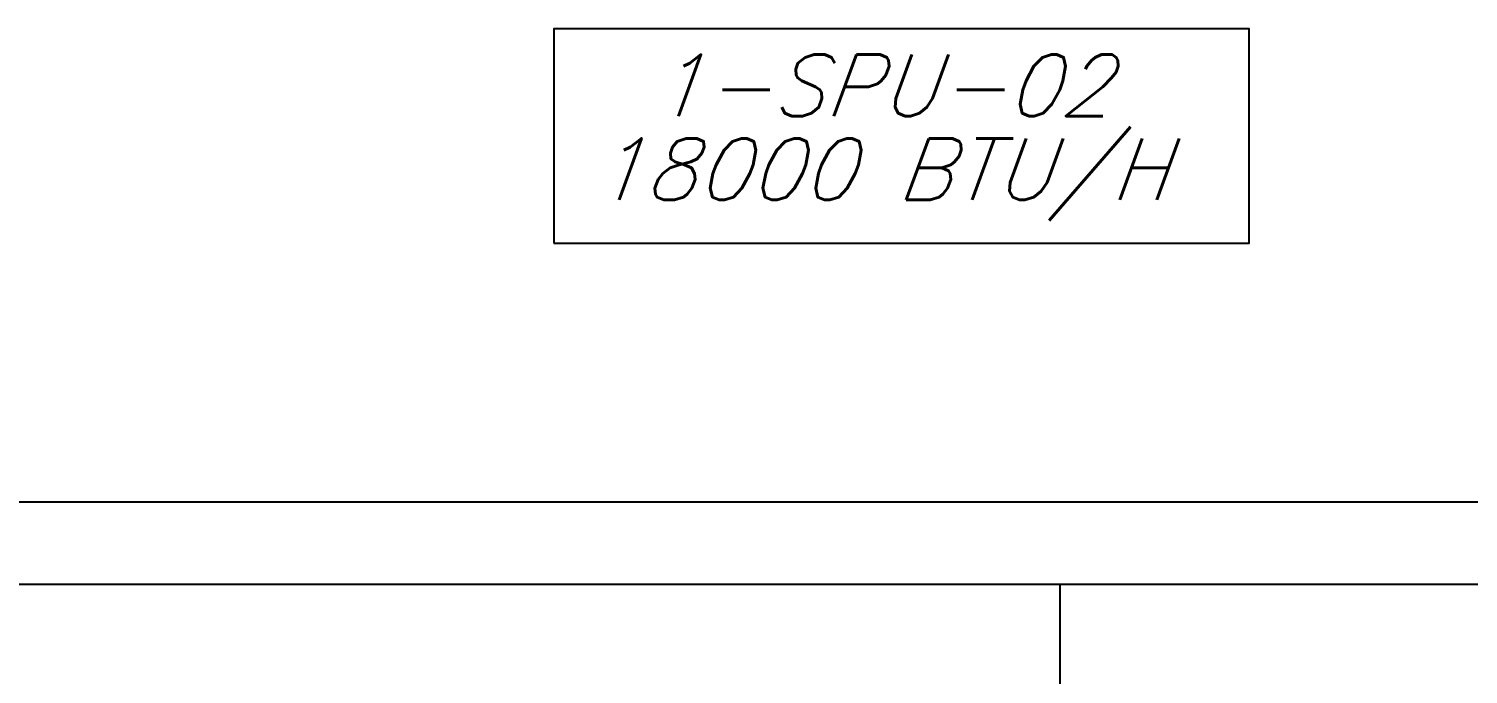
# Model space of a CAD drawing. Header units: metres. Extents: x -658 to -58, y -713 to -118.
# Drawn here: x -107.417 to -103.906, y -259.002 to -257.428 of the extents above; entities that cross this region are included whole.
import ezdxf
from ezdxf.enums import TextEntityAlignment as Align

# ---------------------------------------------------------------- set-up
doc = ezdxf.new("R2010")
doc.units = ezdxf.units.M
doc.header["$LTSCALE"] = 100
doc.layers.add('plan', color=8, linetype='Continuous')
doc.layers.add('TEXT AC', color=7, linetype='Continuous')
doc.styles.add('rss_dim1', font='romans.shx')

# ---------------------------------------------------------------- blocks, each defined once
blk = doc.blocks.new('A$C79349d3f')
at = {"layer": 'plan'}
for p, q in [((-32.8035, 14.9095), (-38.4035, 14.9095)), ((-38.6035, 14.7095), (-32.8035, 14.7095)), ((-35.4548, 14.7095), (-35.4548, 10.4095))]:
    blk.add_line(p, q, dxfattribs=at)

msp = doc.modelspace()

# ---------------------------------------------------------------- linework, layer by layer
at = {"layer": 'TEXT AC', "color": 4}
msp.add_lwpolyline([(-106.1361, -257.9508), (-104.4402, -257.9508), (-104.4402, -257.4277), (-106.1361, -257.4277)], close=True, dxfattribs=at)

# ---------------------------------------------------------------- block references
at = {"layer": 'plan'}
msp.add_blockref('A$C79349d3f', (-69.4477, -273.4915), dxfattribs=at)

# ---------------------------------------------------------------- texts
at = {"layer": 'TEXT AC', "color": 4, "style": 'rss_dim1', "oblique": 20}
for s, p in [('1-SPU-02', (-105.3406, -257.5655)), ('18000 BTU/H', (-105.3442, -257.7702))]:
    msp.add_text(s, height=0.15, rotation=359.9998, dxfattribs=at).set_placement(p, align=Align.MIDDLE_CENTER)

doc.saveas('drawing.dxf')
